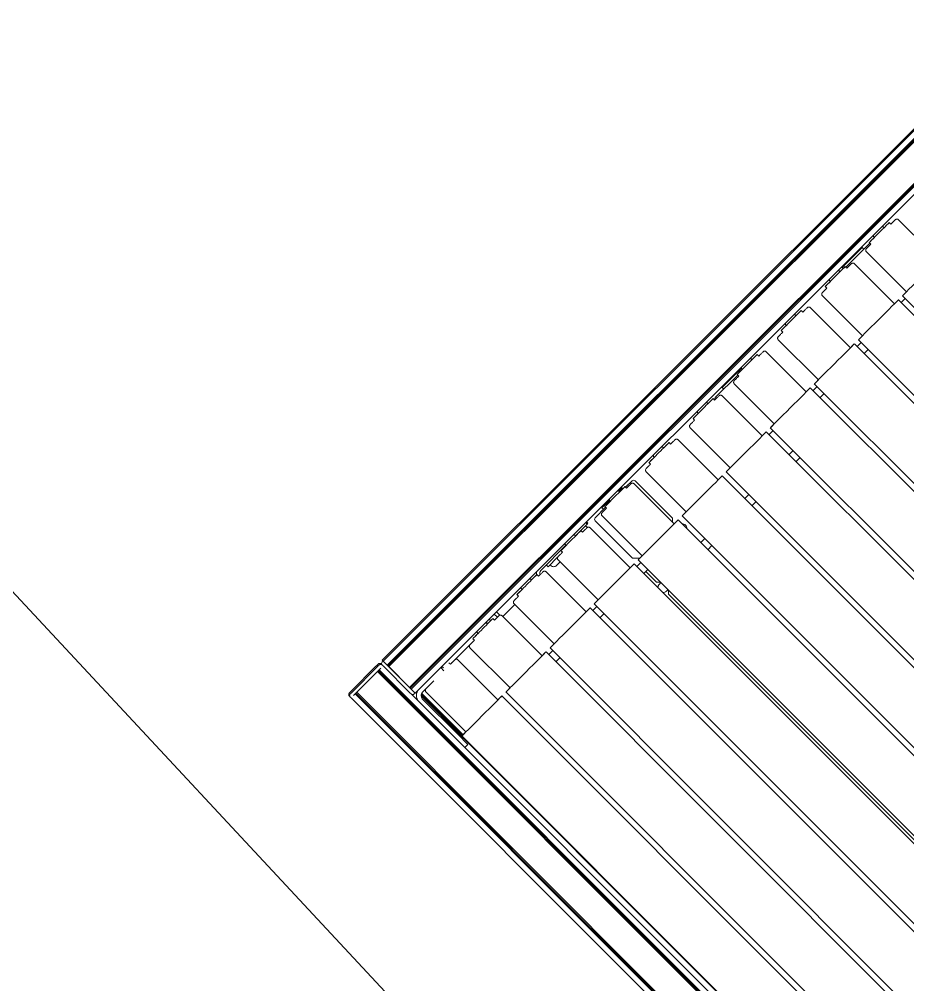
# Model space of a CAD drawing. Header units: metres. Extents: x 51 to 52746, y -259 to 37569.
# Drawn here: x 47359 to 48144, y 31452 to 32305 of the extents above; entities that cross this region are included whole.
import ezdxf

# ---------------------------------------------------------------- set-up
doc = ezdxf.new("R2010")
doc.units = ezdxf.units.M
doc.header["$LTSCALE"] = 500
doc.layers.add('Visible (ISO)', color=7, linetype='Continuous')

msp = doc.modelspace()

# ---------------------------------------------------------------- linework, layer by layer
at = {"color": 8, "linetype": 'Continuous', "lineweight": 0}
msp.add_line((48556.231, 30507.805), (47294.724, 31862.676), dxfattribs=at)
at = {"layer": 'Visible (ISO)', "color": 4, "lineweight": 5}
for p, q in [((47679.939, 31739.113), (48769.228, 32827.713)), ((48770.057, 32826.884), (47680.768, 31738.284)), ((48770.057, 32826.884), (47680.768, 31738.284)), ((48770.057, 32826.884), (47680.768, 31738.284)), ((48770.058, 32826.883), (47680.769, 31738.283)), ((48770.058, 32826.883), (47680.769, 31738.283)), ((48770.058, 32826.883), (47680.769, 31738.283)), ((48773.592, 32823.347), (47684.304, 31734.746)), ((48774.299, 32822.639), (47685.01, 31734.039)), ((48775.006, 32821.932), (47685.717, 31733.332)), ((48793.385, 32803.541), (47704.096, 31714.941)), ((48794.092, 32802.834), (47704.803, 31714.234)), ((48794.799, 32802.127), (47705.51, 31713.527)), ((48798.333, 32798.59), (47709.044, 31709.99)), ((48127.783, 32125.637), (48129.196, 32124.222)), ((48171.259, 32092.743), (48135.915, 32128.109)), ((48113.99, 32114.68), (48113.99, 32113.267)), ((48121.065, 32121.75), (48122.478, 32121.75)), ((48122.478, 32121.75), (48123.185, 32121.042)), ((48110.684, 32107.38), (48089.464, 32086.173)), ((48110.099, 32107.965), (48111.513, 32106.55)), ((48113.99, 32113.267), (48114.697, 32112.56)), ((48103.965, 32103.493), (48086.282, 32085.821)), ((48098.783, 32099.483), (48099.368, 32098.898)), ((48103.965, 32103.493), (48105.379, 32102.078)), ((48142.966, 32064.467), (48107.622, 32099.834)), ((48090.296, 32091), (48090.88, 32090.415)), ((48132.356, 32053.864), (48097.012, 32089.231)), ((48082.162, 32082.871), (48083.575, 32082.871)), ((48083.575, 32082.871), (48084.282, 32082.164)), ((48086.282, 32085.821), (48087.111, 32084.991)), ((48088.879, 32086.758), (48090.293, 32085.344)), ((48075.087, 32075.801), (48075.087, 32074.388)), ((48075.087, 32074.388), (48075.794, 32073.681)), ((48071.196, 32069.086), (48072.61, 32067.672)), ((48104.063, 32025.589), (48068.719, 32060.955)), ((48489.334, 31703.733), (48135.893, 32057.399)), ((48138.315, 32054.974), (48141.852, 32058.509)), ((48492.871, 31707.268), (48139.429, 32060.933)), ((48049.976, 32047.88), (48051.39, 32046.465)), ((48093.453, 32014.986), (48058.109, 32050.352)), ((48043.259, 32043.993), (48044.672, 32043.992)), ((48044.672, 32043.992), (48045.379, 32043.285)), ((48032.293, 32030.208), (48033.707, 32028.793)), ((48036.184, 32036.923), (48036.184, 32035.51)), ((48036.184, 32035.51), (48036.891, 32034.802)), ((48065.16, 31986.71), (48029.816, 32022.077)), ((48453.968, 31668.389), (48100.526, 32022.054)), ((48450.431, 31664.855), (48096.99, 32018.52)), ((48099.412, 32016.096), (48102.949, 32019.63)), ((48105.633, 32009.871), (48109.169, 32013.406)), ((48004.355, 32005.114), (48005.769, 32005.114)), ((48005.769, 32005.114), (48006.475, 32004.406)), ((48011.073, 32009.001), (48012.487, 32007.587)), ((48054.55, 31976.107), (48019.206, 32011.473)), ((47997.281, 31996.876), (47980.182, 31979.788)), ((47997.281, 31998.044), (47997.281, 31996.631)), ((47997.281, 31996.631), (47997.987, 31995.924)), ((47993.974, 31990.744), (47974.169, 31970.951)), ((47992.684, 31993.45), (47993.268, 31992.866)), ((47993.39, 31991.329), (47994.804, 31989.914)), ((47980.182, 31979.788), (47981.596, 31978.374)), ((47984.196, 31984.967), (47984.78, 31984.383)), ((48026.256, 31947.832), (47990.912, 31983.198)), ((48411.528, 31625.976), (48058.086, 31979.641)), ((48060.509, 31977.217), (48064.046, 31980.752)), ((48415.065, 31629.511), (48061.623, 31983.176)), ((47972.17, 31970.123), (47973.584, 31968.708)), ((48015.647, 31937.228), (47980.302, 31972.595)), ((48066.729, 31970.993), (48070.266, 31974.527)), ((47965.452, 31966.236), (47966.865, 31966.235)), ((47966.865, 31966.235), (47967.572, 31965.528)), ((47954.487, 31952.451), (47955.9, 31951.036)), ((47958.378, 31959.166), (47958.377, 31957.753)), ((47958.377, 31957.753), (47959.084, 31957.045)), ((47987.353, 31908.953), (47952.009, 31944.32)), ((48376.161, 31590.632), (48022.72, 31944.297)), ((48372.625, 31587.098), (48019.183, 31940.763)), ((48021.606, 31938.339), (48025.142, 31941.873)), ((47926.549, 31927.357), (47927.962, 31927.357)), ((47927.962, 31927.357), (47928.669, 31926.649)), ((47933.267, 31931.244), (47934.68, 31929.829)), ((47976.743, 31898.35), (47941.399, 31933.716)), ((47919.475, 31920.287), (47919.474, 31918.874)), ((47919.474, 31918.874), (47920.181, 31918.167)), ((48039.278, 31920.655), (48042.814, 31924.19)), ((48045.498, 31914.431), (48049.035, 31917.965)), ((47915.583, 31913.572), (47916.997, 31912.157)), ((47948.45, 31870.074), (47913.106, 31905.441)), ((48333.722, 31548.219), (47980.28, 31901.884)), ((48337.258, 31551.754), (47983.817, 31905.419)), ((47894.364, 31892.365), (47895.777, 31890.951)), ((47900.607, 31897.435), (47894.948, 31891.78)), ((47937.84, 31859.471), (47902.496, 31894.838)), ((47936.013, 31864.837), (47903.435, 31897.435)), ((47887.646, 31888.478), (47889.059, 31888.478)), ((47891.766, 31891.428), (47888.815, 31888.478)), ((47889.059, 31888.478), (47889.766, 31887.771)), ((47891.766, 31891.428), (47892.595, 31890.598)), ((48000.375, 31881.777), (48003.911, 31885.311)), ((47880.571, 31880.24), (47874.083, 31873.756)), ((47878.096, 31878.935), (47878.681, 31878.351)), ((47880.571, 31881.408), (47880.571, 31879.995)), ((47880.571, 31879.995), (47881.278, 31879.288)), ((48006.595, 31875.552), (48010.132, 31879.087)), ((47877.265, 31874.108), (47868.07, 31864.919)), ((47874.083, 31873.756), (47875.497, 31872.341)), ((47876.68, 31874.693), (47878.094, 31873.279)), ((47860.997, 31859.264), (47850.741, 31849.014)), ((47860.997, 31859.264), (47859.706, 31860.556)), ((47860.413, 31861.263), (47861.704, 31859.971)), ((47861.704, 31859.971), (47860.997, 31859.264)), ((47900.646, 31829.493), (47868.069, 31862.09)), ((47909.547, 31831.196), (47874.203, 31866.562)), ((47936.304, 31861.008), (47936.305, 31864.13)), ((48294.818, 31509.341), (47941.377, 31863.006)), ((48298.355, 31512.875), (47944.914, 31866.54)), ((47855.46, 31853.487), (47856.874, 31852.072)), ((47859.582, 31857.85), (47861.163, 31856.269)), ((47898.937, 31820.593), (47863.593, 31855.959)), ((47841.668, 31842.53), (47841.668, 31841.117)), ((47841.668, 31841.117), (47842.375, 31840.41)), ((47848.743, 31849.6), (47850.156, 31849.599)), ((47850.156, 31849.599), (47850.863, 31848.892)), ((47961.472, 31842.898), (47965.008, 31846.433)), ((47842.253, 31840.532), (47819.972, 31818.265)), ((47837.777, 31835.815), (47839.191, 31834.4)), ((47838.221, 31836.503), (47838.343, 31836.38)), ((47967.692, 31836.674), (47971.229, 31840.208)), ((47826.549, 31821.586), (47834.894, 31829.926)), ((47833.832, 31822.645), (47837.086, 31825.896)), ((47870.644, 31792.317), (47835.3, 31827.684)), ((47907.547, 31829.197), (47901.353, 31829.199)), ((48255.915, 31470.462), (47902.474, 31824.127)), ((47904.896, 31821.703), (47908.433, 31825.237)), ((48259.452, 31473.996), (47906.01, 31827.661)), ((47860.034, 31781.714), (47824.69, 31817.081)), ((47824.923, 31823.213), (47826.549, 31821.586)), ((47828.883, 31822.646), (47828.246, 31823.283)), ((47911.117, 31815.478), (47914.653, 31819.013)), ((47921.853, 31808.273), (47912.885, 31817.246)), ((47809.84, 31810.721), (47811.253, 31810.721)), ((47811.253, 31810.721), (47811.96, 31810.014)), ((47816.557, 31814.608), (47817.971, 31813.194)), ((47925.681, 31807.979), (47922.56, 31807.98)), ((47924.761, 31806.211), (47926.105, 31807.554)), ((47802.765, 31803.651), (47802.765, 31802.238)), ((47802.765, 31802.238), (47803.472, 31801.531)), ((47932.326, 31801.33), (47930.982, 31799.987)), ((47932.75, 31800.905), (47932.749, 31797.784)), ((47798.874, 31796.936), (47800.288, 31795.522)), ((48292.199, 31437.692), (47933.041, 31797.077)), ((47783.746, 31778.688), (47780.768, 31781.668)), ((47796.981, 31788.22), (47786.371, 31777.617)), ((47831.741, 31753.439), (47796.397, 31788.805)), ((48217.012, 31431.583), (47863.571, 31785.249)), ((47865.993, 31782.824), (47869.53, 31786.359)), ((48220.549, 31435.118), (47867.107, 31788.783)), ((47775.814, 31773.891), (47774.401, 31775.305)), ((47777.654, 31775.73), (47779.068, 31774.315)), ((47781.754, 31777), (47778.928, 31779.829)), ((47821.131, 31742.836), (47785.787, 31778.202)), ((47872.214, 31776.6), (47875.75, 31780.134)), ((47763.862, 31764.773), (47763.862, 31763.36)), ((47770.936, 31771.843), (47772.35, 31771.842)), ((47773.127, 31771.206), (47771.714, 31772.62)), ((47772.35, 31771.842), (47773.056, 31771.135)), ((47761.384, 31756.643), (47740.164, 31735.437)), ((47759.971, 31758.058), (47761.385, 31756.643)), ((47763.862, 31763.36), (47764.568, 31762.652)), ((47792.838, 31714.56), (47757.493, 31749.927)), ((47827.09, 31743.946), (47830.627, 31747.48)), ((48181.646, 31396.239), (47828.204, 31749.904)), ((47680.768, 31738.284), (47679.939, 31739.113)), ((47782.228, 31703.957), (47746.883, 31739.323)), ((48178.109, 31392.705), (47824.667, 31746.37)), ((47833.311, 31737.721), (47836.847, 31741.256)), ((47652.475, 31710.009), (47676.524, 31734.043)), ((47653.768, 31712.959), (47673.574, 31732.751)), ((47678.646, 31731.92), (47654.597, 31707.886)), ((47673.574, 31732.751), (47675.695, 31734.872)), ((47676.403, 31735.579), (47675.695, 31734.872)), ((47677.231, 31730.506), (47678.646, 31731.92)), ((47677.231, 31730.506), (48162.153, 31245.277)), ((47679.231, 31735.578), (47679.938, 31734.871)), ((47679.933, 31734.865), (47679.938, 31734.871)), ((47680.06, 31734.749), (47680.061, 31734.748)), ((47680.06, 31734.749), (47680.06, 31734.749)), ((47680.061, 31734.748), (47680.06, 31734.749)), ((47680.768, 31738.284), (47680.061, 31737.577)), ((47680.061, 31734.748), (47680.061, 31734.748)), ((47680.061, 31734.748), (47680.768, 31734.04)), ((47680.768, 31738.284), (47680.769, 31738.283)), ((47680.768, 31738.284), (47680.768, 31738.284)), ((47680.768, 31738.284), (47680.768, 31738.284)), ((47682.888, 31731.918), (47680.768, 31734.04)), ((47682.89, 31736.161), (47680.769, 31738.283)), ((47682.89, 31736.161), (47680.769, 31738.283)), ((47680.769, 31738.283), (47680.769, 31738.283)), ((47680.769, 31738.283), (47680.769, 31738.283)), ((47702.681, 31712.113), (47682.888, 31731.918)), ((47682.89, 31736.161), (47706.924, 31712.112)), ((47682.89, 31736.161), (47684.304, 31734.746)), ((47685.717, 31733.332), (47704.096, 31714.941)), ((47734.506, 31729.781), (47731.679, 31732.61)), ((47732.033, 31732.964), (47733.446, 31732.964)), ((47733.446, 31732.964), (47734.153, 31732.256)), ((47738.751, 31736.851), (47740.165, 31735.436)), ((47657.426, 31710.713), (47675.817, 31729.092)), ((47675.817, 31729.092), (48160.738, 31243.864)), ((47676.524, 31729.799), (48161.446, 31244.571)), ((47705.51, 31713.527), (47706.924, 31712.112)), ((47725.665, 31720.945), (47715.409, 31710.695)), ((47651.645, 31706.595), (47650.938, 31707.303)), ((47651.646, 31710.838), (47650.939, 31710.131)), ((47651.645, 31706.595), (47651.65, 31706.601)), ((47651.646, 31710.838), (47653.768, 31712.959)), ((47651.768, 31706.472), (47651.767, 31706.474)), ((47652.475, 31705.765), (47651.768, 31706.472)), ((47652.475, 31705.765), (48137.396, 31220.537)), ((47654.597, 31707.886), (47656.011, 31709.3)), ((47656.011, 31709.3), (48140.933, 31224.071)), ((47656.719, 31710.006), (48141.64, 31224.778)), ((47657.426, 31710.713), (48142.348, 31225.485)), ((47704.802, 31709.991), (47702.681, 31712.113)), ((47704.802, 31709.991), (47705.509, 31709.284)), ((47705.509, 31709.284), (48140.949, 31273.568)), ((47706.219, 31708.826), (47706.093, 31708.699)), ((47709.044, 31709.99), (47706.924, 31712.112)), ((47709.044, 31709.99), (47706.924, 31712.112)), ((47709.044, 31709.99), (47708.337, 31709.283)), ((47710.508, 31709.94), (47709.752, 31710.697)), ((48138.457, 31283.135), (47714.244, 31707.616)), ((47750.751, 31672.501), (47714.373, 31708.902)), ((47751.459, 31673.208), (47714.791, 31709.898)), ((47746.863, 31673.562), (47715.407, 31705.038)), ((47753.934, 31675.682), (47718.59, 31711.048)), ((48139.206, 31353.826), (47785.764, 31707.491)), ((48142.742, 31357.361), (47789.301, 31711.026)), ((47755.699, 31664.72), (47746.863, 31673.562)), ((48103.839, 31318.482), (47750.398, 31672.147)), ((47752.87, 31661.893), (47755.699, 31664.72))]:
    msp.add_line(p, q, dxfattribs=at)
for centre, radius, start, end in [((47975.583, 31969.537), 2, 134.981888, 200.548289), ((47902.021, 31896.021), 2, 44.981888, 134.981888), ((47869.483, 31863.504), 2, 134.981888, 224.981888), ((47935.305, 31864.13), 1, 359.981888, 44.981888), ((47944.717, 31855.278), 4.4, 359.774719, 90.189056), ((47901.353, 31830.199), 1, 224.981888, 269.981888), ((47822.092, 31816.143), 6, 171.431599, 196.870305), ((47822.092, 31816.143), 3, 134.981888, 208.975248), ((47831.358, 31825.12), 3.5, 224.981888, 314.981888), ((47922.56, 31808.98), 1, 224.981888, 269.981888), ((47927.871, 31803.099), 4.4, 134.981888, 179.774723), ((47927.871, 31803.099), 4.4, 270.189052, 314.981888), ((47933.749, 31797.784), 1, 179.981888, 224.981888), ((47677.817, 31734.164), 2, 44.981888, 134.981888), ((47681.475, 31736.163), 2, 134.981888, 224.981888), ((47718.235, 31707.866), 8, 135.950196, 224.981888), ((47718.235, 31707.867), 8, 136.073372, 224.981888), ((47718.236, 31707.866), 8, 135.207145, 224.981888), ((47718.236, 31707.866), 8, 135.553296, 224.981888), ((47652.353, 31708.716), 2, 134.981888, 224.981888), ((47706.923, 31710.698), 2, 224.981888, 314.981888), ((47718.236, 31707.866), 4, 134.981888, 224.981888)]:
    msp.add_arc(centre, radius, start, end, dxfattribs=at)
at = {"layer": 'Visible (ISO)', "color": 4, "lineweight": 5, "extrusion": (0, 0, -1)}
for centre, major_axis, start_param, end_param in [((48118.941, 32116.801), (-8.842, -8.836), 2.0714508, 7.3533264), ((48157.113, 32078.605), (-17.683, -17.672), 2.4980914, 6.9266863), ((48080.038, 32077.922), (-8.842, -8.836), 2.0714512, 7.3533267), ((48118.209, 32039.726), (-17.683, -17.672), 2.4980907, 6.9266856), ((48041.135, 32039.044), (-8.842, -8.836), 2.0714508, 7.3533264), ((48079.306, 32000.848), (-17.683, -17.672), 2.4980914, 6.9266863), ((48002.231, 32000.165), (-8.842, -8.836), 2.071451, 7.3533273), ((48040.403, 31961.969), (-17.683, -17.672), 2.4980906, 6.9266856), ((47963.328, 31961.287), (-8.842, -8.836), 2.0714509, 7.3533269), ((48001.5, 31923.091), (-17.683, -17.672), 2.4980915, 6.9266862), ((47924.425, 31922.408), (-8.842, -8.836), 2.0714506, 7.3533265), ((47962.597, 31884.212), (-17.683, -17.672), 2.4980915, 6.9266862), ((47885.522, 31883.529), (-8.842, -8.836), 2.0714505, 7.3533266), ((47923.694, 31845.334), (-17.683, -17.672), 2.4980911, 6.9266859), ((47846.619, 31844.651), (-8.842, -8.836), 2.0714504, 7.3533268), ((47884.79, 31806.455), (-17.683, -17.672), 2.498091, 6.9266859), ((47807.716, 31805.772), (-8.842, -8.836), 2.0714513, 7.3533272), ((47845.887, 31767.576), (-17.683, -17.672), 2.4980917, 6.9266866), ((47768.812, 31766.894), (-8.842, -8.836), 2.0714507, 7.3533268), ((47806.984, 31728.698), (-17.683, -17.672), 2.4980913, 6.9266863), ((47768.081, 31689.819), (-17.683, -17.672), 2.4980916, 6.9266868)]:
    msp.add_ellipse(centre, major_axis=major_axis, ratio=0.0000134, start_param=start_param, end_param=end_param, dxfattribs=at)
at = {"layer": 'Visible (ISO)', "color": 4, "lineweight": 5}
for points, knots in [([(48135.915, 32128.109), (48135.762, 32128.262), (48135.582, 32128.392), (48135.198, 32128.582), (48134.99, 32128.646), (48134.569, 32128.706), (48134.352, 32128.701), (48133.934, 32128.625), (48133.728, 32128.553), (48133.45, 32128.4), (48133.361, 32128.342), (48133.236, 32128.246), (48133.195, 32128.212), (48133.141, 32128.163), (48133.126, 32128.149), (48133.11, 32128.133), (48133.107, 32128.13), (48133.103, 32128.126), (48133.102, 32128.125), (48133.098, 32128.121), (48133.096, 32128.12), (48133.093, 32128.116), (48133.092, 32128.116), (48133.09, 32128.114), (48133.09, 32128.113), (48133.088, 32128.111), (48133.087, 32128.111), (48133.084, 32128.108), (48133.081, 32128.105), (48133.063, 32128.087), (48133.038, 32128.061), (48132.887, 32127.91), (48132.66, 32127.684), (48131.866, 32126.89), (48131.185, 32126.209), (48129.987, 32125.013), (48129.604, 32124.63), (48129.195, 32124.222)], [0, 0, 0, 0, 0.0648586, 0.0648586, 0.1285452, 0.1285452, 0.1922739, 0.1922739, 0.2560012, 0.2560012, 0.2875558, 0.2875558, 0.303477, 0.303477, 0.3094108, 0.3094108, 0.3107195, 0.3107195, 0.311526, 0.311526, 0.3131601, 0.3131601, 0.3163867, 0.3163867, 0.3214568, 0.3214568, 0.3366579, 0.3366579, 0.3822587, 0.3822587, 0.5191517, 0.5191517, 0.9322687, 0.9322687, 1.5109804, 1.5109804, 1.7505475, 1.7505475, 1.7505475, 1.7505475]), ([(48111.513, 32106.551), (48110.747, 32105.785), (48110.071, 32105.109), (48108.805, 32103.844), (48108.275, 32103.315), (48107.839, 32102.879), (48107.748, 32102.787), (48107.666, 32102.705), (48107.647, 32102.687), (48107.631, 32102.67), (48107.627, 32102.667), (48107.623, 32102.663), (48107.623, 32102.662), (48107.621, 32102.661), (48107.621, 32102.661), (48107.617, 32102.656), (48107.616, 32102.655), (48107.611, 32102.65), (48107.61, 32102.649), (48107.607, 32102.647), (48107.606, 32102.645), (48107.601, 32102.641), (48107.598, 32102.637), (48107.587, 32102.626), (48107.58, 32102.618), (48107.56, 32102.597), (48107.548, 32102.584), (48107.502, 32102.531), (48107.468, 32102.49), (48107.34, 32102.319), (48107.259, 32102.179), (48107.113, 32101.835), (48107.06, 32101.622), (48107.026, 32101.197), (48107.043, 32100.98), (48107.144, 32100.567), (48107.229, 32100.366), (48107.421, 32100.059), (48107.516, 32099.94), (48107.622, 32099.834)], [4.5024397, 4.5024397, 4.5024397, 4.5024397, 4.9521071, 4.9521071, 5.5256589, 5.5256589, 5.7561864, 5.7561864, 5.8600297, 5.8600297, 5.9063629, 5.9063629, 5.9237366, 5.9237366, 5.9367698, 5.9367698, 5.9403561, 5.9403561, 5.9411614, 5.9411614, 5.941968, 5.941968, 5.9435986, 5.9435986, 5.9468223, 5.9468223, 5.9521229, 5.9521229, 5.9680263, 5.9680263, 6.0160393, 6.0160393, 6.080213, 6.080213, 6.1439241, 6.1439241, 6.207652, 6.207652, 6.2526925, 6.2526925, 6.2526925, 6.2526925]), ([(48097.012, 32089.231), (48096.859, 32089.384), (48096.679, 32089.513), (48096.295, 32089.703), (48096.087, 32089.768), (48095.666, 32089.827), (48095.449, 32089.823), (48095.031, 32089.747), (48094.825, 32089.674), (48094.546, 32089.522), (48094.458, 32089.464), (48094.333, 32089.367), (48094.292, 32089.333), (48094.238, 32089.284), (48094.223, 32089.27), (48094.207, 32089.254), (48094.204, 32089.252), (48094.2, 32089.248), (48094.198, 32089.246), (48094.195, 32089.243), (48094.193, 32089.241), (48094.19, 32089.238), (48094.189, 32089.237), (48094.187, 32089.235), (48094.186, 32089.235), (48094.185, 32089.233), (48094.184, 32089.232), (48094.181, 32089.229), (48094.178, 32089.226), (48094.16, 32089.208), (48094.135, 32089.183), (48093.984, 32089.032), (48093.757, 32088.806), (48092.963, 32088.012), (48092.281, 32087.331), (48091.084, 32086.134), (48090.701, 32085.752), (48090.292, 32085.343)], [0, 0, 0, 0, 0.0648586, 0.0648586, 0.1285452, 0.1285452, 0.1922739, 0.1922739, 0.2560012, 0.2560012, 0.2875558, 0.2875558, 0.303477, 0.303477, 0.3094108, 0.3094108, 0.3107195, 0.3107195, 0.311526, 0.311526, 0.3131601, 0.3131601, 0.3163867, 0.3163867, 0.3214568, 0.3214568, 0.3366579, 0.3366579, 0.3822587, 0.3822587, 0.5191517, 0.5191517, 0.9322687, 0.9322687, 1.5109804, 1.5109804, 1.7505475, 1.7505475, 1.7505475, 1.7505475]), ([(48072.61, 32067.672), (48071.844, 32066.906), (48071.167, 32066.23), (48069.902, 32064.966), (48069.372, 32064.436), (48068.936, 32064), (48068.845, 32063.909), (48068.763, 32063.827), (48068.744, 32063.808), (48068.728, 32063.792), (48068.724, 32063.788), (48068.72, 32063.785), (48068.72, 32063.784), (48068.718, 32063.782), (48068.718, 32063.782), (48068.713, 32063.778), (48068.712, 32063.777), (48068.708, 32063.772), (48068.707, 32063.771), (48068.704, 32063.768), (48068.703, 32063.767), (48068.698, 32063.762), (48068.695, 32063.758), (48068.684, 32063.747), (48068.676, 32063.739), (48068.657, 32063.719), (48068.645, 32063.706), (48068.599, 32063.653), (48068.565, 32063.611), (48068.437, 32063.441), (48068.356, 32063.3), (48068.21, 32062.956), (48068.157, 32062.743), (48068.123, 32062.318), (48068.14, 32062.101), (48068.241, 32061.688), (48068.325, 32061.488), (48068.518, 32061.18), (48068.613, 32061.062), (48068.719, 32060.955)], [4.5024397, 4.5024397, 4.5024397, 4.5024397, 4.9521071, 4.9521071, 5.5256589, 5.5256589, 5.7561864, 5.7561864, 5.8600297, 5.8600297, 5.9063629, 5.9063629, 5.9237366, 5.9237366, 5.9367698, 5.9367698, 5.9403561, 5.9403561, 5.9411614, 5.9411614, 5.941968, 5.941968, 5.9435986, 5.9435986, 5.9468223, 5.9468223, 5.9521229, 5.9521229, 5.9680263, 5.9680263, 6.0160393, 6.0160393, 6.080213, 6.080213, 6.1439241, 6.1439241, 6.207652, 6.207652, 6.2526925, 6.2526925, 6.2526925, 6.2526925]), ([(48058.109, 32050.352), (48057.956, 32050.505), (48057.776, 32050.634), (48057.392, 32050.825), (48057.184, 32050.889), (48056.763, 32050.948), (48056.545, 32050.944), (48056.127, 32050.868), (48055.922, 32050.795), (48055.643, 32050.643), (48055.555, 32050.585), (48055.429, 32050.489), (48055.389, 32050.454), (48055.335, 32050.405), (48055.32, 32050.392), (48055.303, 32050.376), (48055.301, 32050.373), (48055.297, 32050.369), (48055.295, 32050.368), (48055.292, 32050.364), (48055.29, 32050.363), (48055.287, 32050.359), (48055.286, 32050.358), (48055.284, 32050.356), (48055.283, 32050.356), (48055.281, 32050.354), (48055.281, 32050.354), (48055.278, 32050.35), (48055.275, 32050.347), (48055.257, 32050.33), (48055.232, 32050.304), (48055.08, 32050.153), (48054.854, 32049.927), (48054.059, 32049.133), (48053.378, 32048.452), (48052.181, 32047.256), (48051.798, 32046.873), (48051.389, 32046.465)], [0, 0, 0, 0, 0.0648586, 0.0648586, 0.1285452, 0.1285452, 0.1922739, 0.1922739, 0.2560012, 0.2560012, 0.2875558, 0.2875558, 0.303477, 0.303477, 0.3094108, 0.3094108, 0.3107195, 0.3107195, 0.311526, 0.311526, 0.3131601, 0.3131601, 0.3163867, 0.3163867, 0.3214568, 0.3214568, 0.3366579, 0.3366579, 0.3822587, 0.3822587, 0.5191517, 0.5191517, 0.9322687, 0.9322687, 1.5109804, 1.5109804, 1.7505475, 1.7505475, 1.7505475, 1.7505475]), ([(48033.707, 32028.793), (48032.941, 32028.028), (48032.264, 32027.352), (48030.999, 32026.087), (48030.469, 32025.557), (48030.033, 32025.121), (48029.941, 32025.03), (48029.86, 32024.948), (48029.841, 32024.93), (48029.824, 32024.913), (48029.821, 32024.91), (48029.817, 32024.906), (48029.816, 32024.905), (48029.815, 32024.903), (48029.815, 32024.904), (48029.81, 32024.899), (48029.809, 32024.898), (48029.805, 32024.893), (48029.804, 32024.892), (48029.801, 32024.89), (48029.8, 32024.888), (48029.795, 32024.884), (48029.791, 32024.88), (48029.781, 32024.869), (48029.773, 32024.861), (48029.754, 32024.84), (48029.742, 32024.827), (48029.695, 32024.774), (48029.662, 32024.733), (48029.534, 32024.562), (48029.453, 32024.422), (48029.306, 32024.078), (48029.254, 32023.865), (48029.22, 32023.44), (48029.237, 32023.223), (48029.338, 32022.81), (48029.422, 32022.609), (48029.615, 32022.302), (48029.709, 32022.183), (48029.816, 32022.077)], [4.5024397, 4.5024397, 4.5024397, 4.5024397, 4.9521071, 4.9521071, 5.5256589, 5.5256589, 5.7561864, 5.7561864, 5.8600297, 5.8600297, 5.9063629, 5.9063629, 5.9237366, 5.9237366, 5.9367698, 5.9367698, 5.9403561, 5.9403561, 5.9411614, 5.9411614, 5.941968, 5.941968, 5.9435986, 5.9435986, 5.9468223, 5.9468223, 5.9521229, 5.9521229, 5.9680263, 5.9680263, 6.0160393, 6.0160393, 6.080213, 6.080213, 6.1439241, 6.1439241, 6.207652, 6.207652, 6.2526925, 6.2526925, 6.2526925, 6.2526925]), ([(48019.206, 32011.473), (48019.053, 32011.626), (48018.872, 32011.756), (48018.489, 32011.946), (48018.281, 32012.01), (48017.86, 32012.07), (48017.642, 32012.065), (48017.224, 32011.989), (48017.019, 32011.917), (48016.74, 32011.765), (48016.651, 32011.707), (48016.526, 32011.61), (48016.485, 32011.576), (48016.432, 32011.527), (48016.417, 32011.513), (48016.4, 32011.497), (48016.397, 32011.494), (48016.393, 32011.491), (48016.392, 32011.489), (48016.388, 32011.486), (48016.387, 32011.484), (48016.383, 32011.481), (48016.383, 32011.48), (48016.381, 32011.478), (48016.38, 32011.477), (48016.378, 32011.475), (48016.378, 32011.475), (48016.375, 32011.472), (48016.372, 32011.469), (48016.354, 32011.451), (48016.328, 32011.426), (48016.177, 32011.275), (48015.951, 32011.048), (48015.156, 32010.254), (48014.475, 32009.574), (48013.278, 32008.377), (48012.895, 32007.995), (48012.486, 32007.586)], [0, 0, 0, 0, 0.0648586, 0.0648586, 0.1285452, 0.1285452, 0.1922739, 0.1922739, 0.2560012, 0.2560012, 0.2875558, 0.2875558, 0.303477, 0.303477, 0.3094108, 0.3094108, 0.3107195, 0.3107195, 0.311526, 0.311526, 0.3131601, 0.3131601, 0.3163867, 0.3163867, 0.3214568, 0.3214568, 0.3366579, 0.3366579, 0.3822587, 0.3822587, 0.5191517, 0.5191517, 0.9322687, 0.9322687, 1.5109804, 1.5109804, 1.7505475, 1.7505475, 1.7505475, 1.7505475]), ([(47994.804, 31989.915), (47994.038, 31989.149), (47993.361, 31988.473), (47992.096, 31987.208), (47991.566, 31986.679), (47991.13, 31986.243), (47991.038, 31986.152), (47990.956, 31986.07), (47990.938, 31986.051), (47990.921, 31986.035), (47990.918, 31986.031), (47990.914, 31986.027), (47990.913, 31986.027), (47990.912, 31986.025), (47990.912, 31986.025), (47990.907, 31986.02), (47990.906, 31986.019), (47990.901, 31986.015), (47990.9, 31986.014), (47990.898, 31986.011), (47990.897, 31986.01), (47990.892, 31986.005), (47990.888, 31986.001), (47990.878, 31985.99), (47990.87, 31985.982), (47990.851, 31985.961), (47990.839, 31985.948), (47990.792, 31985.895), (47990.759, 31985.854), (47990.631, 31985.684), (47990.55, 31985.543), (47990.403, 31985.199), (47990.351, 31984.986), (47990.316, 31984.561), (47990.334, 31984.344), (47990.434, 31983.931), (47990.519, 31983.731), (47990.712, 31983.423), (47990.806, 31983.304), (47990.912, 31983.198)], [4.5024397, 4.5024397, 4.5024397, 4.5024397, 4.9521071, 4.9521071, 5.5256589, 5.5256589, 5.7561864, 5.7561864, 5.8600297, 5.8600297, 5.9063629, 5.9063629, 5.9237366, 5.9237366, 5.9367698, 5.9367698, 5.9403561, 5.9403561, 5.9411614, 5.9411614, 5.941968, 5.941968, 5.9435986, 5.9435986, 5.9468223, 5.9468223, 5.9521229, 5.9521229, 5.9680263, 5.9680263, 6.0160393, 6.0160393, 6.080213, 6.080213, 6.1439241, 6.1439241, 6.207652, 6.207652, 6.2526925, 6.2526925, 6.2526925, 6.2526925]), ([(47980.302, 31972.595), (47980.15, 31972.748), (47979.969, 31972.877), (47979.585, 31973.068), (47979.377, 31973.132), (47978.957, 31973.191), (47978.739, 31973.187), (47978.321, 31973.111), (47978.116, 31973.038), (47977.837, 31972.886), (47977.748, 31972.828), (47977.623, 31972.731), (47977.582, 31972.697), (47977.528, 31972.648), (47977.514, 31972.634), (47977.497, 31972.619), (47977.494, 31972.616), (47977.49, 31972.612), (47977.489, 31972.611), (47977.485, 31972.607), (47977.484, 31972.606), (47977.48, 31972.602), (47977.479, 31972.601), (47977.477, 31972.599), (47977.477, 31972.599), (47977.475, 31972.597), (47977.475, 31972.596), (47977.471, 31972.593), (47977.468, 31972.59), (47977.451, 31972.572), (47977.425, 31972.547), (47977.274, 31972.396), (47977.048, 31972.17), (47976.253, 31971.376), (47975.572, 31970.695), (47974.375, 31969.499), (47973.992, 31969.116), (47973.583, 31968.707)], [0, 0, 0, 0, 0.0648586, 0.0648586, 0.1285452, 0.1285452, 0.1922739, 0.1922739, 0.2560012, 0.2560012, 0.2875558, 0.2875558, 0.303477, 0.303477, 0.3094108, 0.3094108, 0.3107195, 0.3107195, 0.311526, 0.311526, 0.3131601, 0.3131601, 0.3163867, 0.3163867, 0.3214568, 0.3214568, 0.3366579, 0.3366579, 0.3822587, 0.3822587, 0.5191517, 0.5191517, 0.9322687, 0.9322687, 1.5109804, 1.5109804, 1.7505475, 1.7505475, 1.7505475, 1.7505475]), ([(47955.901, 31951.036), (47955.134, 31950.271), (47954.458, 31949.594), (47953.193, 31948.33), (47952.663, 31947.8), (47952.226, 31947.364), (47952.135, 31947.273), (47952.053, 31947.191), (47952.035, 31947.173), (47952.018, 31947.156), (47952.014, 31947.152), (47952.011, 31947.149), (47952.01, 31947.148), (47952.008, 31947.146), (47952.008, 31947.146), (47952.004, 31947.142), (47952.003, 31947.141), (47951.998, 31947.136), (47951.997, 31947.135), (47951.995, 31947.133), (47951.993, 31947.131), (47951.989, 31947.126), (47951.985, 31947.123), (47951.974, 31947.111), (47951.967, 31947.104), (47951.948, 31947.083), (47951.936, 31947.07), (47951.889, 31947.017), (47951.856, 31946.976), (47951.728, 31946.805), (47951.647, 31946.665), (47951.5, 31946.321), (47951.448, 31946.107), (47951.413, 31945.683), (47951.431, 31945.465), (47951.531, 31945.053), (47951.616, 31944.852), (47951.808, 31944.545), (47951.903, 31944.426), (47952.009, 31944.32)], [4.5024397, 4.5024397, 4.5024397, 4.5024397, 4.9521071, 4.9521071, 5.5256589, 5.5256589, 5.7561864, 5.7561864, 5.8600297, 5.8600297, 5.9063629, 5.9063629, 5.9237366, 5.9237366, 5.9367698, 5.9367698, 5.9403561, 5.9403561, 5.9411614, 5.9411614, 5.941968, 5.941968, 5.9435986, 5.9435986, 5.9468223, 5.9468223, 5.9521229, 5.9521229, 5.9680263, 5.9680263, 6.0160393, 6.0160393, 6.080213, 6.080213, 6.1439241, 6.1439241, 6.207652, 6.207652, 6.2526925, 6.2526925, 6.2526925, 6.2526925]), ([(47941.399, 31933.716), (47941.246, 31933.869), (47941.066, 31933.999), (47940.682, 31934.189), (47940.474, 31934.253), (47940.054, 31934.313), (47939.836, 31934.308), (47939.418, 31934.232), (47939.212, 31934.16), (47938.934, 31934.007), (47938.845, 31933.95), (47938.72, 31933.853), (47938.679, 31933.819), (47938.625, 31933.77), (47938.61, 31933.756), (47938.594, 31933.74), (47938.591, 31933.737), (47938.587, 31933.733), (47938.586, 31933.732), (47938.582, 31933.728), (47938.581, 31933.727), (47938.577, 31933.724), (47938.576, 31933.723), (47938.574, 31933.721), (47938.574, 31933.72), (47938.572, 31933.718), (47938.571, 31933.718), (47938.568, 31933.715), (47938.565, 31933.712), (47938.547, 31933.694), (47938.522, 31933.669), (47938.371, 31933.518), (47938.144, 31933.291), (47937.35, 31932.497), (47936.669, 31931.817), (47935.471, 31930.62), (47935.089, 31930.237), (47934.68, 31929.829)], [0, 0, 0, 0, 0.0648586, 0.0648586, 0.1285452, 0.1285452, 0.1922739, 0.1922739, 0.2560012, 0.2560012, 0.2875558, 0.2875558, 0.303477, 0.303477, 0.3094108, 0.3094108, 0.3107195, 0.3107195, 0.311526, 0.311526, 0.3131601, 0.3131601, 0.3163867, 0.3163867, 0.3214568, 0.3214568, 0.3366579, 0.3366579, 0.3822587, 0.3822587, 0.5191517, 0.5191517, 0.9322687, 0.9322687, 1.5109804, 1.5109804, 1.7505475, 1.7505475, 1.7505475, 1.7505475]), ([(47916.997, 31912.158), (47916.231, 31911.392), (47915.555, 31910.716), (47914.289, 31909.451), (47913.759, 31908.922), (47913.323, 31908.486), (47913.232, 31908.394), (47913.15, 31908.313), (47913.132, 31908.294), (47913.115, 31908.278), (47913.111, 31908.274), (47913.108, 31908.27), (47913.107, 31908.269), (47913.105, 31908.268), (47913.105, 31908.268), (47913.101, 31908.263), (47913.1, 31908.262), (47913.095, 31908.257), (47913.094, 31908.256), (47913.092, 31908.254), (47913.09, 31908.253), (47913.086, 31908.248), (47913.082, 31908.244), (47913.071, 31908.233), (47913.064, 31908.225), (47913.045, 31908.204), (47913.033, 31908.191), (47912.986, 31908.138), (47912.952, 31908.097), (47912.825, 31907.927), (47912.743, 31907.786), (47912.597, 31907.442), (47912.544, 31907.229), (47912.51, 31906.804), (47912.527, 31906.587), (47912.628, 31906.174), (47912.713, 31905.973), (47912.905, 31905.666), (47913, 31905.547), (47913.106, 31905.441)], [4.5024397, 4.5024397, 4.5024397, 4.5024397, 4.9521071, 4.9521071, 5.5256589, 5.5256589, 5.7561864, 5.7561864, 5.8600297, 5.8600297, 5.9063629, 5.9063629, 5.9237366, 5.9237366, 5.9367698, 5.9367698, 5.9403561, 5.9403561, 5.9411614, 5.9411614, 5.941968, 5.941968, 5.9435986, 5.9435986, 5.9468223, 5.9468223, 5.9521229, 5.9521229, 5.9680263, 5.9680263, 6.0160393, 6.0160393, 6.080213, 6.080213, 6.1439241, 6.1439241, 6.207652, 6.207652, 6.2526925, 6.2526925, 6.2526925, 6.2526925]), ([(47902.496, 31894.838), (47902.343, 31894.991), (47902.163, 31895.12), (47901.779, 31895.31), (47901.571, 31895.375), (47901.151, 31895.434), (47900.933, 31895.43), (47900.515, 31895.354), (47900.309, 31895.281), (47900.031, 31895.129), (47899.942, 31895.071), (47899.817, 31894.974), (47899.776, 31894.94), (47899.722, 31894.891), (47899.707, 31894.877), (47899.691, 31894.861), (47899.688, 31894.859), (47899.684, 31894.855), (47899.683, 31894.853), (47899.679, 31894.85), (47899.677, 31894.848), (47899.674, 31894.845), (47899.673, 31894.844), (47899.671, 31894.842), (47899.671, 31894.842), (47899.669, 31894.84), (47899.668, 31894.839), (47899.665, 31894.836), (47899.662, 31894.833), (47899.644, 31894.815), (47899.619, 31894.79), (47899.468, 31894.639), (47899.241, 31894.413), (47898.447, 31893.619), (47897.766, 31892.938), (47896.568, 31891.741), (47896.185, 31891.359), (47895.777, 31890.95)], [0, 0, 0, 0, 0.0648586, 0.0648586, 0.1285452, 0.1285452, 0.1922739, 0.1922739, 0.2560012, 0.2560012, 0.2875558, 0.2875558, 0.303477, 0.303477, 0.3094108, 0.3094108, 0.3107195, 0.3107195, 0.311526, 0.311526, 0.3131601, 0.3131601, 0.3163867, 0.3163867, 0.3214568, 0.3214568, 0.3366579, 0.3366579, 0.3822587, 0.3822587, 0.5191517, 0.5191517, 0.9322687, 0.9322687, 1.5109804, 1.5109804, 1.7505475, 1.7505475, 1.7505475, 1.7505475]), ([(47878.094, 31873.279), (47877.328, 31872.513), (47876.652, 31871.837), (47875.386, 31870.573), (47874.856, 31870.043), (47874.42, 31869.607), (47874.329, 31869.516), (47874.247, 31869.434), (47874.228, 31869.416), (47874.212, 31869.399), (47874.208, 31869.395), (47874.205, 31869.392), (47874.204, 31869.391), (47874.202, 31869.389), (47874.202, 31869.389), (47874.198, 31869.385), (47874.197, 31869.384), (47874.192, 31869.379), (47874.191, 31869.378), (47874.188, 31869.375), (47874.187, 31869.374), (47874.182, 31869.369), (47874.179, 31869.366), (47874.168, 31869.354), (47874.161, 31869.346), (47874.141, 31869.326), (47874.129, 31869.313), (47874.083, 31869.26), (47874.049, 31869.218), (47873.921, 31869.048), (47873.84, 31868.907), (47873.694, 31868.563), (47873.641, 31868.35), (47873.607, 31867.925), (47873.624, 31867.708), (47873.725, 31867.296), (47873.81, 31867.095), (47874.002, 31866.788), (47874.097, 31866.669), (47874.203, 31866.562)], [4.5024397, 4.5024397, 4.5024397, 4.5024397, 4.9521071, 4.9521071, 5.5256589, 5.5256589, 5.7561864, 5.7561864, 5.8600297, 5.8600297, 5.9063629, 5.9063629, 5.9237366, 5.9237366, 5.9367698, 5.9367698, 5.9403561, 5.9403561, 5.9411614, 5.9411614, 5.941968, 5.941968, 5.9435986, 5.9435986, 5.9468223, 5.9468223, 5.9521229, 5.9521229, 5.9680263, 5.9680263, 6.0160393, 6.0160393, 6.080213, 6.080213, 6.1439241, 6.1439241, 6.207652, 6.207652, 6.2526925, 6.2526925, 6.2526925, 6.2526925]), ([(47863.593, 31855.959), (47863.44, 31856.112), (47863.26, 31856.242), (47862.876, 31856.432), (47862.668, 31856.496), (47862.247, 31856.555), (47862.03, 31856.551), (47861.612, 31856.475), (47861.406, 31856.403), (47861.127, 31856.25), (47861.039, 31856.192), (47860.914, 31856.096), (47860.873, 31856.062), (47860.819, 31856.013), (47860.804, 31855.999), (47860.788, 31855.983), (47860.785, 31855.98), (47860.781, 31855.976), (47860.779, 31855.975), (47860.776, 31855.971), (47860.774, 31855.97), (47860.771, 31855.966), (47860.77, 31855.965), (47860.768, 31855.964), (47860.767, 31855.963), (47860.766, 31855.961), (47860.765, 31855.961), (47860.762, 31855.958), (47860.759, 31855.955), (47860.741, 31855.937), (47860.716, 31855.911), (47860.565, 31855.76), (47860.338, 31855.534), (47859.544, 31854.74), (47858.862, 31854.059), (47857.665, 31852.863), (47857.282, 31852.48), (47856.873, 31852.072)], [0, 0, 0, 0, 0.0648586, 0.0648586, 0.1285452, 0.1285452, 0.1922739, 0.1922739, 0.2560012, 0.2560012, 0.2875558, 0.2875558, 0.303477, 0.303477, 0.3094108, 0.3094108, 0.3107195, 0.3107195, 0.311526, 0.311526, 0.3131601, 0.3131601, 0.3163867, 0.3163867, 0.3214568, 0.3214568, 0.3366579, 0.3366579, 0.3822587, 0.3822587, 0.5191517, 0.5191517, 0.9322687, 0.9322687, 1.5109804, 1.5109804, 1.7505475, 1.7505475, 1.7505475, 1.7505475]), ([(47839.191, 31834.401), (47838.425, 31833.635), (47837.748, 31832.959), (47836.483, 31831.694), (47835.953, 31831.164), (47835.517, 31830.729), (47835.426, 31830.637), (47835.344, 31830.555), (47835.325, 31830.537), (47835.309, 31830.52), (47835.305, 31830.517), (47835.301, 31830.513), (47835.301, 31830.512), (47835.299, 31830.511), (47835.299, 31830.511), (47835.294, 31830.506), (47835.293, 31830.505), (47835.289, 31830.5), (47835.288, 31830.499), (47835.285, 31830.497), (47835.284, 31830.495), (47835.279, 31830.491), (47835.276, 31830.487), (47835.265, 31830.476), (47835.257, 31830.468), (47835.238, 31830.447), (47835.226, 31830.434), (47835.18, 31830.381), (47835.146, 31830.34), (47835.018, 31830.169), (47834.937, 31830.029), (47834.791, 31829.685), (47834.738, 31829.472), (47834.704, 31829.047), (47834.721, 31828.83), (47834.822, 31828.417), (47834.906, 31828.216), (47835.099, 31827.909), (47835.194, 31827.79), (47835.3, 31827.684)], [4.5024397, 4.5024397, 4.5024397, 4.5024397, 4.9521071, 4.9521071, 5.5256589, 5.5256589, 5.7561864, 5.7561864, 5.8600297, 5.8600297, 5.9063629, 5.9063629, 5.9237366, 5.9237366, 5.9367698, 5.9367698, 5.9403561, 5.9403561, 5.9411614, 5.9411614, 5.941968, 5.941968, 5.9435986, 5.9435986, 5.9468223, 5.9468223, 5.9521229, 5.9521229, 5.9680263, 5.9680263, 6.0160393, 6.0160393, 6.080213, 6.080213, 6.1439241, 6.1439241, 6.207652, 6.207652, 6.2526925, 6.2526925, 6.2526925, 6.2526925]), ([(47824.69, 31817.081), (47824.537, 31817.234), (47824.357, 31817.363), (47823.973, 31817.553), (47823.765, 31817.618), (47823.344, 31817.677), (47823.126, 31817.673), (47822.708, 31817.597), (47822.503, 31817.524), (47822.224, 31817.372), (47822.136, 31817.314), (47822.01, 31817.217), (47821.97, 31817.183), (47821.916, 31817.134), (47821.901, 31817.12), (47821.885, 31817.104), (47821.882, 31817.102), (47821.878, 31817.098), (47821.876, 31817.096), (47821.873, 31817.093), (47821.871, 31817.091), (47821.868, 31817.088), (47821.867, 31817.087), (47821.865, 31817.085), (47821.864, 31817.084), (47821.862, 31817.083), (47821.862, 31817.082), (47821.859, 31817.079), (47821.856, 31817.076), (47821.838, 31817.058), (47821.813, 31817.033), (47821.661, 31816.882), (47821.435, 31816.655), (47820.64, 31815.862), (47819.959, 31815.181), (47818.762, 31813.984), (47818.379, 31813.602), (47817.97, 31813.193)], [0, 0, 0, 0, 0.0648586, 0.0648586, 0.1285452, 0.1285452, 0.1922739, 0.1922739, 0.2560012, 0.2560012, 0.2875558, 0.2875558, 0.303477, 0.303477, 0.3094108, 0.3094108, 0.3107195, 0.3107195, 0.311526, 0.311526, 0.3131601, 0.3131601, 0.3163867, 0.3163867, 0.3214568, 0.3214568, 0.3366579, 0.3366579, 0.3822587, 0.3822587, 0.5191517, 0.5191517, 0.9322687, 0.9322687, 1.5109804, 1.5109804, 1.7505475, 1.7505475, 1.7505475, 1.7505475]), ([(47800.288, 31795.522), (47799.522, 31794.756), (47798.845, 31794.08), (47797.58, 31792.816), (47797.05, 31792.286), (47796.614, 31791.85), (47796.522, 31791.759), (47796.441, 31791.677), (47796.422, 31791.658), (47796.405, 31791.642), (47796.402, 31791.638), (47796.398, 31791.634), (47796.397, 31791.634), (47796.396, 31791.632), (47796.396, 31791.632), (47796.391, 31791.628), (47796.39, 31791.626), (47796.386, 31791.622), (47796.385, 31791.621), (47796.382, 31791.618), (47796.381, 31791.617), (47796.376, 31791.612), (47796.372, 31791.608), (47796.362, 31791.597), (47796.354, 31791.589), (47796.335, 31791.569), (47796.323, 31791.555), (47796.276, 31791.503), (47796.243, 31791.461), (47796.115, 31791.291), (47796.034, 31791.15), (47795.887, 31790.806), (47795.835, 31790.593), (47795.801, 31790.168), (47795.818, 31789.951), (47795.919, 31789.538), (47796.003, 31789.338), (47796.196, 31789.03), (47796.29, 31788.911), (47796.397, 31788.805)], [4.5024397, 4.5024397, 4.5024397, 4.5024397, 4.9521071, 4.9521071, 5.5256589, 5.5256589, 5.7561864, 5.7561864, 5.8600297, 5.8600297, 5.9063629, 5.9063629, 5.9237366, 5.9237366, 5.9367698, 5.9367698, 5.9403561, 5.9403561, 5.9411614, 5.9411614, 5.941968, 5.941968, 5.9435986, 5.9435986, 5.9468223, 5.9468223, 5.9521229, 5.9521229, 5.9680263, 5.9680263, 6.0160393, 6.0160393, 6.080213, 6.080213, 6.1439241, 6.1439241, 6.207652, 6.207652, 6.2526925, 6.2526925, 6.2526925, 6.2526925]), ([(47785.787, 31778.202), (47785.634, 31778.355), (47785.453, 31778.484), (47785.07, 31778.675), (47784.862, 31778.739), (47784.441, 31778.798), (47784.223, 31778.794), (47783.805, 31778.718), (47783.6, 31778.645), (47783.321, 31778.493), (47783.232, 31778.435), (47783.107, 31778.339), (47783.066, 31778.304), (47783.013, 31778.255), (47782.998, 31778.241), (47782.981, 31778.226), (47782.978, 31778.223), (47782.974, 31778.219), (47782.973, 31778.218), (47782.969, 31778.214), (47782.968, 31778.213), (47782.964, 31778.209), (47782.964, 31778.208), (47782.962, 31778.206), (47782.961, 31778.206), (47782.959, 31778.204), (47782.959, 31778.203), (47782.956, 31778.2), (47782.953, 31778.197), (47782.935, 31778.18), (47782.909, 31778.154), (47782.758, 31778.003), (47782.532, 31777.777), (47781.737, 31776.983), (47781.056, 31776.302), (47779.859, 31775.106), (47779.476, 31774.723), (47779.067, 31774.315)], [0, 0, 0, 0, 0.0648586, 0.0648586, 0.1285452, 0.1285452, 0.1922739, 0.1922739, 0.2560012, 0.2560012, 0.2875558, 0.2875558, 0.303477, 0.303477, 0.3094108, 0.3094108, 0.3107195, 0.3107195, 0.311526, 0.311526, 0.3131601, 0.3131601, 0.3163867, 0.3163867, 0.3214568, 0.3214568, 0.3366579, 0.3366579, 0.3822587, 0.3822587, 0.5191517, 0.5191517, 0.9322687, 0.9322687, 1.5109804, 1.5109804, 1.7505475, 1.7505475, 1.7505475, 1.7505475]), ([(47761.385, 31756.643), (47760.619, 31755.878), (47759.942, 31755.202), (47758.677, 31753.937), (47758.147, 31753.407), (47757.711, 31752.971), (47757.619, 31752.88), (47757.537, 31752.798), (47757.519, 31752.78), (47757.502, 31752.763), (47757.499, 31752.76), (47757.495, 31752.756), (47757.494, 31752.755), (47757.493, 31752.753), (47757.493, 31752.754), (47757.488, 31752.749), (47757.487, 31752.748), (47757.482, 31752.743), (47757.481, 31752.742), (47757.479, 31752.74), (47757.478, 31752.738), (47757.473, 31752.734), (47757.469, 31752.73), (47757.459, 31752.719), (47757.451, 31752.711), (47757.432, 31752.69), (47757.42, 31752.677), (47757.373, 31752.624), (47757.34, 31752.583), (47757.212, 31752.412), (47757.131, 31752.272), (47756.984, 31751.928), (47756.932, 31751.715), (47756.897, 31751.29), (47756.915, 31751.073), (47757.015, 31750.66), (47757.1, 31750.459), (47757.293, 31750.152), (47757.387, 31750.033), (47757.493, 31749.927)], [4.5024397, 4.5024397, 4.5024397, 4.5024397, 4.9521071, 4.9521071, 5.5256589, 5.5256589, 5.7561864, 5.7561864, 5.8600297, 5.8600297, 5.9063629, 5.9063629, 5.9237366, 5.9237366, 5.9367698, 5.9367698, 5.9403561, 5.9403561, 5.9411614, 5.9411614, 5.941968, 5.941968, 5.9435986, 5.9435986, 5.9468223, 5.9468223, 5.9521229, 5.9521229, 5.9680263, 5.9680263, 6.0160393, 6.0160393, 6.080213, 6.080213, 6.1439241, 6.1439241, 6.207652, 6.207652, 6.2526925, 6.2526925, 6.2526925, 6.2526925]), ([(47746.883, 31739.323), (47746.731, 31739.476), (47746.55, 31739.606), (47746.166, 31739.796), (47745.958, 31739.86), (47745.538, 31739.92), (47745.32, 31739.915), (47744.902, 31739.839), (47744.697, 31739.767), (47744.418, 31739.615), (47744.329, 31739.557), (47744.204, 31739.46), (47744.163, 31739.426), (47744.109, 31739.377), (47744.095, 31739.363), (47744.078, 31739.347), (47744.075, 31739.344), (47744.071, 31739.34), (47744.07, 31739.339), (47744.066, 31739.336), (47744.065, 31739.334), (47744.061, 31739.331), (47744.06, 31739.33), (47744.058, 31739.328), (47744.058, 31739.327), (47744.056, 31739.325), (47744.056, 31739.325), (47744.052, 31739.322), (47744.049, 31739.319), (47744.032, 31739.301), (47744.006, 31739.276), (47743.855, 31739.125), (47743.629, 31738.898), (47742.834, 31738.104), (47742.153, 31737.424), (47740.956, 31736.227), (47740.573, 31735.845), (47740.164, 31735.436)], [0, 0, 0, 0, 0.0648586, 0.0648586, 0.1285452, 0.1285452, 0.1922739, 0.1922739, 0.2560012, 0.2560012, 0.2875558, 0.2875558, 0.303477, 0.303477, 0.3094108, 0.3094108, 0.3107195, 0.3107195, 0.311526, 0.311526, 0.3131601, 0.3131601, 0.3163867, 0.3163867, 0.3214568, 0.3214568, 0.3366579, 0.3366579, 0.3822587, 0.3822587, 0.5191517, 0.5191517, 0.9322687, 0.9322687, 1.5109804, 1.5109804, 1.7505475, 1.7505475, 1.7505475, 1.7505475]), ([(47680.06, 31734.749), (47679.907, 31734.902), (47679.727, 31735.031), (47679.343, 31735.221), (47679.135, 31735.286), (47678.714, 31735.345), (47678.496, 31735.341), (47678.078, 31735.265), (47677.873, 31735.192), (47677.594, 31735.04), (47677.506, 31734.982), (47677.38, 31734.885), (47677.34, 31734.851), (47677.286, 31734.802), (47677.271, 31734.788), (47677.251, 31734.769), (47677.246, 31734.764), (47677.24, 31734.758), (47677.238, 31734.757), (47677.237, 31734.755), (47677.236, 31734.755), (47677.236, 31734.754), (47677.235, 31734.754), (47677.235, 31734.753), (47677.234, 31734.753), (47677.233, 31734.752), (47677.233, 31734.751), (47677.232, 31734.75), (47677.231, 31734.75), (47677.23, 31734.749), (47677.229, 31734.747), (47677.222, 31734.741), (47677.213, 31734.732), (47677.178, 31734.696), (47677.142, 31734.661), (47677.053, 31734.572), (47676.999, 31734.517), (47676.877, 31734.396), (47676.808, 31734.327), (47676.668, 31734.187), (47676.596, 31734.115), (47676.524, 31734.043)], [0, 0, 0, 0, 0.06485856, 0.06485856, 0.12854522, 0.12854522, 0.19227394, 0.19227394, 0.25600117, 0.25600117, 0.28755617, 0.28755617, 0.30350233, 0.30350233, 0.30947813, 0.30947813, 0.31172034, 0.31172034, 0.31220246, 0.31220246, 0.31240325, 0.31240325, 0.31260489, 0.31260489, 0.31280655, 0.31280655, 0.31363078, 0.31363078, 0.31683748, 0.31683748, 0.32309578, 0.32309578, 0.34194649, 0.34194649, 0.37453066, 0.37453066, 0.40639476, 0.40639476, 0.43826383, 0.43826383, 0.46866118, 0.46866118, 0.46866118, 0.46866118]), ([(47718.552, 31713.837), (47718.548, 31713.833), (47718.545, 31713.828), (47718.529, 31713.811), (47718.517, 31713.798), (47718.47, 31713.745), (47718.437, 31713.704), (47718.309, 31713.534), (47718.228, 31713.393), (47718.081, 31713.049), (47718.029, 31712.836), (47717.994, 31712.411), (47718.012, 31712.194), (47718.112, 31711.781), (47718.197, 31711.581), (47718.389, 31711.273), (47718.484, 31711.154), (47718.59, 31711.048)], [5.94511113, 5.94511113, 5.94511113, 5.94511113, 5.94682233, 5.94682233, 5.9521229, 5.9521229, 5.96802631, 5.96802631, 6.01603931, 6.01603931, 6.08021299, 6.08021299, 6.14392415, 6.14392415, 6.207652, 6.207652, 6.25269252, 6.25269252, 6.25269252, 6.25269252]), ([(47652.475, 31710.009), (47652.398, 31709.932), (47652.321, 31709.855), (47652.177, 31709.712), (47652.109, 31709.643), (47651.989, 31709.524), (47651.936, 31709.47), (47651.85, 31709.385), (47651.817, 31709.352), (47651.786, 31709.32), (47651.778, 31709.312), (47651.771, 31709.305), (47651.769, 31709.303), (47651.767, 31709.302), (47651.767, 31709.302), (47651.766, 31709.301), (47651.766, 31709.301), (47651.766, 31709.3), (47651.766, 31709.3), (47651.765, 31709.299), (47651.765, 31709.299), (47651.764, 31709.299), (47651.764, 31709.298), (47651.763, 31709.297), (47651.762, 31709.296), (47651.757, 31709.292), (47651.753, 31709.288), (47651.746, 31709.28), (47651.742, 31709.276), (47651.727, 31709.261), (47651.716, 31709.249), (47651.673, 31709.202), (47651.642, 31709.165), (47651.522, 31709.014), (47651.445, 31708.89), (47651.288, 31708.566), (47651.225, 31708.355), (47651.171, 31707.932), (47651.178, 31707.714), (47651.259, 31707.297), (47651.334, 31707.093), (47651.527, 31706.749), (47651.638, 31706.602), (47651.767, 31706.474)], [0, 0, 0, 0, 0.03243144, 0.03243144, 0.06427655, 0.06427655, 0.09614342, 0.09614342, 0.12801231, 0.12801231, 0.14380336, 0.14380336, 0.15184491, 0.15184491, 0.15485846, 0.15485846, 0.15536474, 0.15536474, 0.15576637, 0.15576637, 0.15596739, 0.15596739, 0.15616918, 0.15616918, 0.15657882, 0.15657882, 0.15820504, 0.15820504, 0.15980536, 0.15980536, 0.16460621, 0.16460621, 0.17901661, 0.17901661, 0.22247694, 0.22247694, 0.28680957, 0.28680957, 0.3505152, 0.3505152, 0.41424325, 0.41424325, 0.46871397, 0.46871397, 0.46871397, 0.46871397])]:
    msp.add_open_spline(points, degree=3, knots=knots, dxfattribs=at)

doc.saveas('drawing.dxf')
